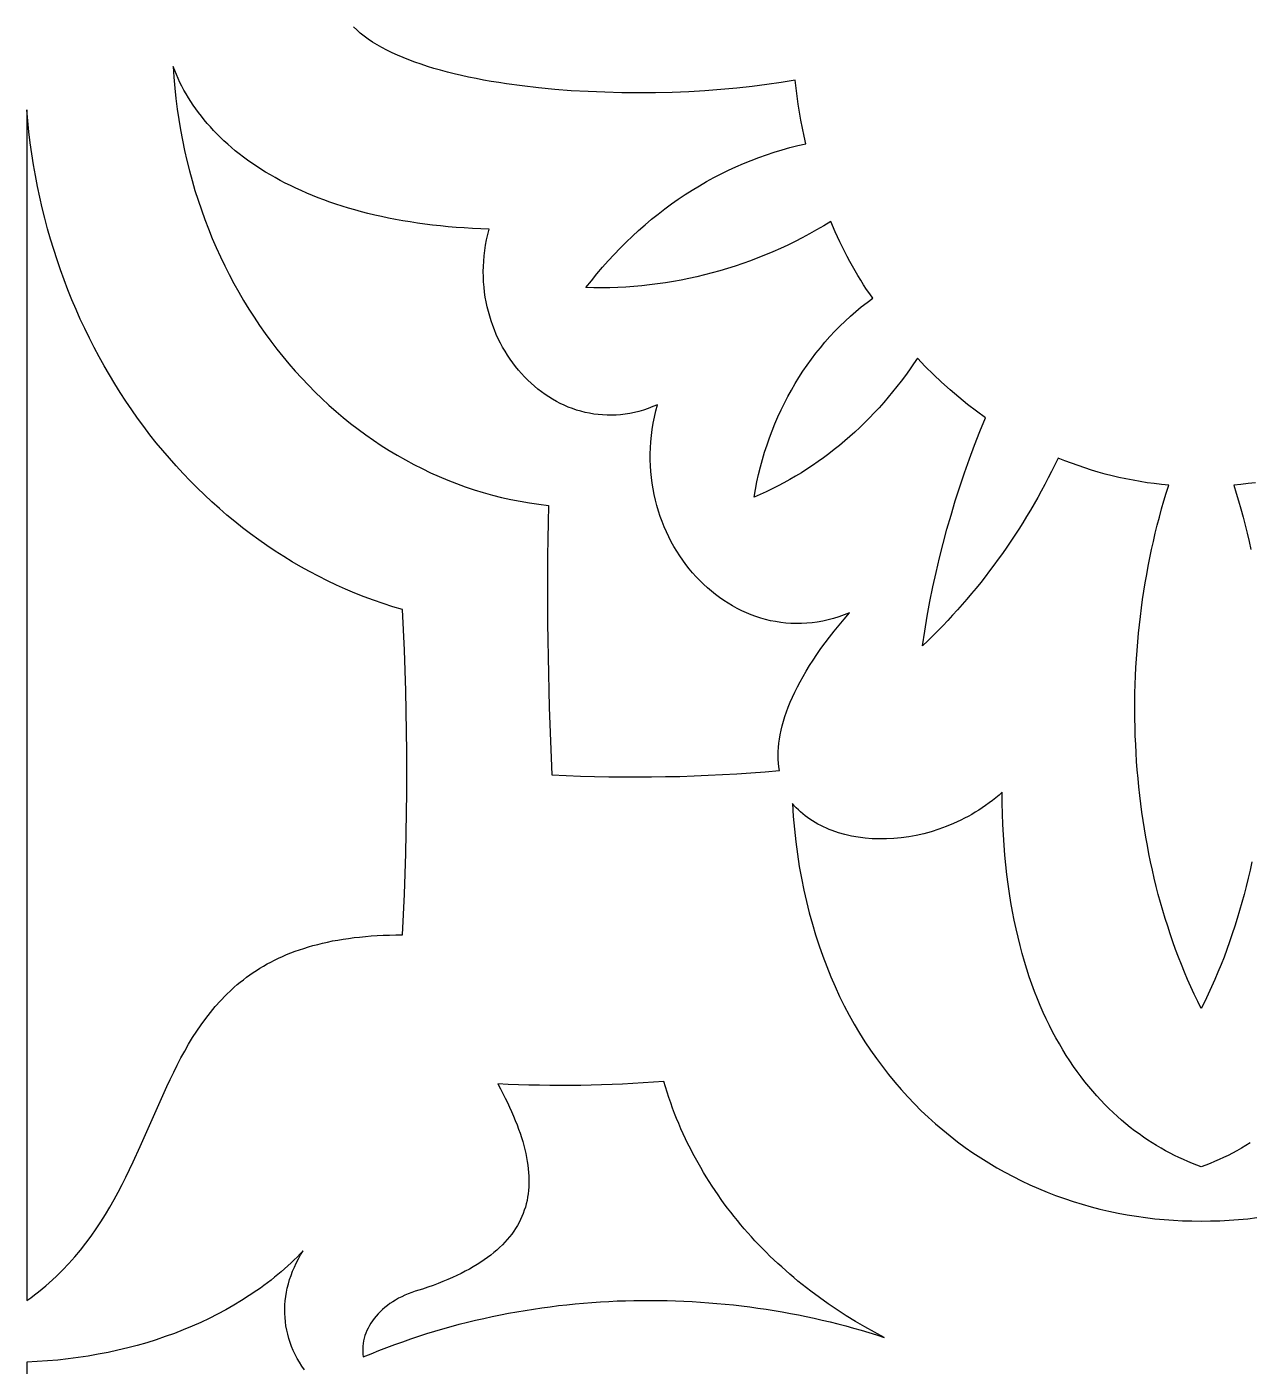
# Model space of a CAD drawing. Extents: x -4950 to -2150, y -1354 to 1346.
# Drawn here: x -2648.6 to -2492.9, y -174.9 to -4.4 of the extents above; entities that cross this region are included whole.
import ezdxf

# ---------------------------------------------------------------- set-up
doc = ezdxf.new("R2010")
doc.units = 0
doc.layers.add('LAYER_1', color=18, linetype='CONTINUOUS')

msp = doc.modelspace()

# ---------------------------------------------------------------- linework, layer by layer
at = {"layer": 'LAYER_1'}
for points in [[(-2492.69, -110.72), (-2492.91, -111.76), (-2493.15, -112.8), (-2493.41, -113.83), (-2493.67, -114.86), (-2493.95, -115.88), (-2494.24, -116.89), (-2494.54, -117.9), (-2494.85, -118.9), (-2495.18, -119.89), (-2495.52, -120.88), (-2495.87, -121.86), (-2496.23, -122.83), (-2496.61, -123.79), (-2497, -124.75), (-2497.4, -125.69), (-2497.81, -126.63), (-2498.24, -127.56), (-2498.68, -128.48), (-2499.13, -129.39), (-2499.58, -128.48), (-2500.02, -127.56), (-2500.44, -126.63), (-2500.86, -125.69), (-2501.26, -124.75), (-2501.65, -123.79), (-2502.02, -122.83), (-2502.39, -121.86), (-2502.74, -120.88), (-2503.08, -119.89), (-2503.4, -118.9), (-2503.72, -117.9), (-2504.02, -116.89), (-2504.31, -115.88), (-2504.59, -114.86), (-2504.85, -113.83), (-2505.1, -112.8), (-2505.34, -111.76), (-2505.57, -110.72), (-2505.79, -109.68), (-2505.99, -108.63), (-2506.18, -107.57), (-2506.36, -106.51), (-2506.52, -105.45), (-2506.68, -104.38), (-2506.82, -103.31), (-2506.95, -102.24), (-2507.07, -101.16), (-2507.17, -100.08), (-2507.27, -99), (-2507.35, -97.92), (-2507.42, -96.83), (-2507.47, -95.75), (-2507.52, -94.66), (-2507.55, -93.57), (-2507.57, -92.48), (-2507.58, -91.39), (-2507.57, -90.31), (-2507.56, -89.22), (-2507.53, -88.13), (-2507.49, -87.04), (-2507.44, -85.95), (-2507.37, -84.86), (-2507.3, -83.78), (-2507.21, -82.69), (-2507.11, -81.61), (-2507, -80.53), (-2506.87, -79.45), (-2506.74, -78.38), (-2506.59, -77.31), (-2506.43, -76.24), (-2506.26, -75.17), (-2506.07, -74.11), (-2505.88, -73.05), (-2505.67, -72), (-2505.45, -70.95), (-2505.22, -69.9), (-2504.98, -68.86), (-2504.72, -67.83), (-2504.46, -66.8), (-2504.18, -65.78), (-2503.89, -64.76), (-2503.58, -63.75), (-2503.27, -62.74), (-2504.19, -62.66), (-2505.1, -62.55), (-2506.01, -62.43), (-2506.92, -62.29), (-2507.81, -62.13), (-2508.71, -61.96), (-2509.6, -61.77), (-2510.48, -61.56), (-2511.36, -61.33), (-2512.23, -61.09), (-2513.1, -60.83), (-2513.96, -60.55), (-2514.81, -60.26), (-2515.66, -59.95), (-2516.5, -59.63), (-2517.33, -59.29), (-2517.75, -60.14), (-2518.17, -60.99), (-2518.6, -61.83), (-2519.04, -62.67), (-2519.49, -63.5), (-2519.94, -64.32), (-2520.41, -65.14), (-2520.88, -65.95), (-2521.36, -66.75), (-2521.85, -67.55), (-2522.35, -68.34), (-2522.86, -69.12), (-2523.37, -69.89), (-2523.89, -70.66), (-2524.42, -71.43), (-2524.96, -72.18), (-2525.51, -72.93), (-2526.06, -73.67), (-2526.63, -74.4), (-2527.19, -75.12), (-2527.77, -75.84), (-2528.36, -76.55), (-2528.95, -77.25), (-2529.55, -77.95), (-2530.16, -78.63), (-2530.77, -79.31), (-2531.39, -79.98), (-2532.02, -80.64), (-2532.66, -81.29), (-2533.3, -81.94), (-2533.95, -82.57), (-2534.61, -83.2), (-2534.32, -81.32), (-2534.01, -79.44), (-2533.66, -77.57), (-2533.29, -75.71), (-2532.88, -73.86), (-2532.45, -72.02), (-2531.99, -70.19), (-2531.5, -68.36), (-2530.98, -66.55), (-2530.44, -64.75), (-2529.86, -62.95), (-2529.26, -61.17), (-2528.63, -59.41), (-2527.97, -57.65), (-2527.29, -55.91), (-2526.58, -54.18), (-2527.74, -53.34), (-2528.88, -52.47), (-2530, -51.56), (-2531.1, -50.62), (-2532.17, -49.65), (-2533.22, -48.65), (-2534.25, -47.62), (-2535.25, -46.56), (-2535.75, -47.31), (-2536.26, -48.05), (-2536.78, -48.77), (-2537.32, -49.49), (-2537.86, -50.19), (-2538.41, -50.88), (-2538.98, -51.56), (-2539.55, -52.23), (-2540.14, -52.89), (-2540.74, -53.53), (-2541.34, -54.16), (-2541.96, -54.78), (-2542.58, -55.39), (-2543.21, -55.98), (-2543.86, -56.56), (-2544.51, -57.12), (-2545.17, -57.68), (-2545.84, -58.22), (-2546.52, -58.74), (-2547.21, -59.26), (-2547.9, -59.75), (-2548.6, -60.24), (-2549.32, -60.71), (-2550.03, -61.17), (-2550.76, -61.61), (-2551.5, -62.03), (-2552.24, -62.45), (-2552.99, -62.84), (-2553.74, -63.23), (-2554.5, -63.59), (-2555.27, -63.95), (-2556.05, -64.28), (-2555.88, -63.31), (-2555.68, -62.34), (-2555.47, -61.38), (-2555.24, -60.42), (-2554.98, -59.48), (-2554.7, -58.55), (-2554.4, -57.62), (-2554.08, -56.71), (-2553.75, -55.81), (-2553.39, -54.92), (-2553.01, -54.04), (-2552.61, -53.17), (-2552.19, -52.31), (-2551.76, -51.47), (-2551.3, -50.64), (-2550.83, -49.82), (-2550.34, -49.02), (-2549.83, -48.23), (-2549.3, -47.46), (-2548.75, -46.7), (-2548.19, -45.96), (-2547.61, -45.24), (-2547.02, -44.53), (-2546.4, -43.83), (-2545.78, -43.16), (-2545.13, -42.5), (-2544.47, -41.86), (-2543.79, -41.24), (-2543.1, -40.64), (-2542.4, -40.05), (-2541.67, -39.49), (-2540.94, -38.95), (-2541.33, -38.38), (-2541.72, -37.82), (-2542.1, -37.24), (-2542.47, -36.66), (-2542.83, -36.07), (-2543.19, -35.47), (-2543.53, -34.87), (-2543.87, -34.26), (-2544.19, -33.64), (-2544.51, -33.02), (-2545.13, -31.76), (-2545.72, -30.48), (-2546.27, -29.18), (-2547.17, -29.73), (-2548.08, -30.25), (-2548.99, -30.76), (-2549.91, -31.25), (-2550.83, -31.72), (-2551.77, -32.17), (-2552.7, -32.61), (-2553.65, -33.03), (-2554.59, -33.43), (-2555.55, -33.81), (-2556.51, -34.17), (-2557.47, -34.52), (-2558.44, -34.85), (-2559.41, -35.16), (-2560.39, -35.45), (-2561.37, -35.73), (-2562.35, -35.98), (-2563.34, -36.22), (-2564.33, -36.44), (-2565.33, -36.64), (-2566.32, -36.82), (-2567.33, -36.99), (-2568.33, -37.13), (-2569.34, -37.26), (-2570.34, -37.37), (-2571.35, -37.46), (-2572.37, -37.53), (-2573.38, -37.58), (-2574.4, -37.61), (-2575.41, -37.62), (-2576.43, -37.62), (-2577.45, -37.59), (-2576.76, -36.71), (-2576.06, -35.84), (-2575.34, -35), (-2574.61, -34.17), (-2573.86, -33.36), (-2573.1, -32.56), (-2572.33, -31.79), (-2571.54, -31.04), (-2570.74, -30.31), (-2569.93, -29.59), (-2569.11, -28.9), (-2568.27, -28.23), (-2567.42, -27.57), (-2566.56, -26.94), (-2565.69, -26.33), (-2564.81, -25.74), (-2563.92, -25.17), (-2563.01, -24.62), (-2562.1, -24.1), (-2561.18, -23.59), (-2560.25, -23.11), (-2559.3, -22.64), (-2558.36, -22.21), (-2557.4, -21.79), (-2556.43, -21.39), (-2555.46, -21.02), (-2554.47, -20.67), (-2553.48, -20.35), (-2552.49, -20.05), (-2551.49, -19.77), (-2550.48, -19.51), (-2549.46, -19.28), (-2549.69, -18.29), (-2549.89, -17.29), (-2550.09, -16.28), (-2550.27, -15.27), (-2550.43, -14.25), (-2550.58, -13.23), (-2550.71, -12.2), (-2550.82, -11.16), (-2552.59, -11.47), (-2554.42, -11.74), (-2556.31, -11.99), (-2558.26, -12.2), (-2560.26, -12.38), (-2562.3, -12.53), (-2564.37, -12.65), (-2566.48, -12.74), (-2568.6, -12.79), (-2570.74, -12.8), (-2572.89, -12.78), (-2575.03, -12.73), (-2577.18, -12.64), (-2579.31, -12.52), (-2581.42, -12.35), (-2583.5, -12.16), (-2585.55, -11.92), (-2587.56, -11.64), (-2588.55, -11.49), (-2589.53, -11.33), (-2590.49, -11.16), (-2591.44, -10.98), (-2592.38, -10.79), (-2593.3, -10.59), (-2594.2, -10.37), (-2595.08, -10.15), (-2595.95, -9.92), (-2596.8, -9.68), (-2597.63, -9.43), (-2598.43, -9.16), (-2599.22, -8.89), (-2599.98, -8.61), (-2600.72, -8.31), (-2601.43, -8.01), (-2602.12, -7.69), (-2602.78, -7.37), (-2603.42, -7.03), (-2604.03, -6.68), (-2604.61, -6.33), (-2605.16, -5.96), (-2605.68, -5.58), (-2606.17, -5.18), (-2606.63, -4.78), (-2607.04, -4.38)], [(-2492.24, -62.43), (-2493.15, -62.55), (-2494.07, -62.66), (-2494.98, -62.74), (-2494.67, -63.75), (-2494.37, -64.76), (-2494.08, -65.78), (-2493.8, -66.8), (-2493.53, -67.83), (-2493.28, -68.86), (-2493.03, -69.9), (-2492.8, -70.95)], [(-2492.88, -146.49), (-2493.45, -146.84), (-2494.02, -147.17), (-2494.58, -147.49), (-2495.15, -147.8), (-2495.72, -148.09), (-2496.29, -148.36), (-2496.86, -148.62), (-2497.43, -148.87), (-2498, -149.1), (-2498.56, -149.32), (-2499.13, -149.52), (-2499.69, -149.32), (-2500.26, -149.1), (-2500.83, -148.87), (-2501.4, -148.62), (-2501.96, -148.36), (-2502.53, -148.09), (-2503.1, -147.8), (-2503.67, -147.49), (-2504.24, -147.17), (-2504.81, -146.84), (-2505.37, -146.49), (-2505.93, -146.13), (-2506.49, -145.75), (-2507.05, -145.35), (-2507.61, -144.94), (-2508.16, -144.51), (-2508.71, -144.07), (-2509.26, -143.61), (-2509.8, -143.13), (-2510.33, -142.64), (-2510.87, -142.13), (-2511.39, -141.6), (-2511.91, -141.06), (-2512.43, -140.5), (-2512.94, -139.92), (-2513.44, -139.32), (-2513.94, -138.71), (-2514.43, -138.07), (-2514.91, -137.42), (-2515.38, -136.75), (-2515.85, -136.06), (-2516.31, -135.36), (-2516.75, -134.63), (-2517.19, -133.89), (-2517.62, -133.12), (-2518.04, -132.34), (-2518.45, -131.54), (-2518.85, -130.71), (-2519.24, -129.87), (-2519.62, -129.01), (-2519.98, -128.13), (-2520.34, -127.22), (-2520.68, -126.3), (-2521.01, -125.35), (-2521.32, -124.39), (-2521.63, -123.4), (-2521.92, -122.39), (-2522.19, -121.36), (-2522.45, -120.31), (-2522.7, -119.24), (-2522.93, -118.14), (-2523.15, -117.03), (-2523.35, -115.89), (-2523.54, -114.73), (-2523.71, -113.54), (-2523.86, -112.33), (-2524, -111.1), (-2524.12, -109.85), (-2524.22, -108.57), (-2524.31, -107.27), (-2524.37, -105.95), (-2524.42, -104.6), (-2524.45, -103.23), (-2524.46, -101.83), (-2524.87, -102.2), (-2525.29, -102.54), (-2525.71, -102.88), (-2526.14, -103.21), (-2526.57, -103.52), (-2527.01, -103.82), (-2527.45, -104.11), (-2527.9, -104.39), (-2528.35, -104.66), (-2528.81, -104.92), (-2529.27, -105.16), (-2529.73, -105.39), (-2530.19, -105.62), (-2530.66, -105.83), (-2531.6, -106.22), (-2532.55, -106.56), (-2533.5, -106.87), (-2534.45, -107.12), (-2535.41, -107.34), (-2536.36, -107.51), (-2537.31, -107.64), (-2538.25, -107.73), (-2539.18, -107.78), (-2540.11, -107.79), (-2541.02, -107.76), (-2541.91, -107.68), (-2542.79, -107.57), (-2543.65, -107.42), (-2544.49, -107.23), (-2545.3, -107), (-2546.09, -106.73), (-2546.47, -106.58), (-2546.84, -106.43), (-2547.21, -106.26), (-2547.57, -106.09), (-2547.92, -105.9), (-2548.27, -105.71), (-2548.6, -105.5), (-2548.93, -105.29), (-2549.24, -105.07), (-2549.55, -104.84), (-2549.85, -104.6), (-2550.13, -104.36), (-2550.41, -104.1), (-2550.67, -103.83), (-2550.93, -103.56), (-2551.17, -103.28), (-2551.06, -104.93), (-2550.91, -106.56), (-2550.74, -108.16), (-2550.53, -109.73), (-2550.29, -111.28), (-2550.01, -112.8), (-2549.71, -114.3), (-2549.38, -115.77), (-2549.02, -117.21), (-2548.63, -118.63), (-2548.22, -120.02), (-2547.77, -121.39), (-2547.3, -122.73), (-2546.8, -124.04), (-2546.28, -125.33), (-2545.73, -126.59), (-2545.16, -127.83), (-2544.56, -129.04), (-2543.93, -130.22), (-2543.29, -131.38), (-2542.62, -132.51), (-2541.93, -133.61), (-2541.21, -134.69), (-2540.48, -135.75), (-2539.72, -136.77), (-2538.94, -137.77), (-2538.14, -138.75), (-2537.33, -139.7), (-2536.49, -140.62), (-2535.64, -141.52), (-2534.76, -142.39), (-2533.87, -143.23), (-2532.97, -144.05), (-2532.04, -144.84), (-2531.1, -145.61), (-2530.15, -146.35), (-2529.18, -147.06), (-2528.19, -147.75), (-2527.19, -148.41), (-2526.18, -149.04), (-2525.16, -149.65), (-2524.12, -150.23), (-2523.07, -150.79), (-2522.01, -151.32), (-2520.93, -151.83), (-2519.85, -152.3), (-2518.76, -152.76), (-2517.66, -153.18), (-2516.54, -153.58), (-2515.42, -153.96), (-2514.3, -154.3), (-2513.16, -154.62), (-2512.02, -154.92), (-2510.87, -155.19), (-2509.71, -155.43), (-2508.55, -155.65), (-2507.39, -155.84), (-2506.22, -156), (-2505.04, -156.14), (-2503.86, -156.25), (-2502.68, -156.34), (-2501.5, -156.4), (-2500.31, -156.43), (-2499.13, -156.44), (-2497.94, -156.43), (-2496.76, -156.4), (-2495.57, -156.34), (-2494.39, -156.25), (-2493.21, -156.14), (-2492.04, -156)], [(-2613.28, -175.4), (-2613.61, -174.92), (-2613.92, -174.43), (-2614.2, -173.93), (-2614.46, -173.43), (-2614.7, -172.92), (-2614.91, -172.41), (-2615.1, -171.9), (-2615.27, -171.38), (-2615.41, -170.85), (-2615.53, -170.33), (-2615.63, -169.8), (-2615.7, -169.27), (-2615.75, -168.73), (-2615.78, -168.2), (-2615.78, -167.66), (-2615.76, -167.12), (-2615.72, -166.59), (-2615.66, -166.05), (-2615.57, -165.51), (-2615.46, -164.97), (-2615.32, -164.44), (-2615.17, -163.9), (-2614.99, -163.37), (-2614.79, -162.84), (-2614.56, -162.31), (-2614.32, -161.79), (-2614.05, -161.26), (-2613.76, -160.75), (-2613.44, -160.23), (-2613.82, -160.63), (-2614.2, -161.02), (-2614.59, -161.4), (-2614.99, -161.78), (-2615.4, -162.15), (-2615.81, -162.52), (-2616.23, -162.89), (-2616.66, -163.25), (-2617.09, -163.6), (-2617.53, -163.95), (-2617.98, -164.29), (-2618.43, -164.63), (-2618.89, -164.97), (-2619.35, -165.3), (-2620.3, -165.94), (-2621.27, -166.56), (-2622.27, -167.16), (-2623.29, -167.74), (-2624.33, -168.3), (-2625.39, -168.83), (-2626.48, -169.34), (-2627.58, -169.83), (-2628.7, -170.3), (-2629.84, -170.74), (-2631, -171.16), (-2632.17, -171.56), (-2633.36, -171.93), (-2634.56, -172.27), (-2635.78, -172.6), (-2637.02, -172.89), (-2638.26, -173.16), (-2639.52, -173.41), (-2640.79, -173.63), (-2642.07, -173.83), (-2643.36, -173.99), (-2644.66, -174.14), (-2645.97, -174.25), (-2647.29, -174.34), (-2648.61, -174.4), (-2648.62, -220.96)]]:
    msp.add_lwpolyline(points, dxfattribs=at)
for points in [[(-2581.78, -99.62), (-2579.97, -99.71), (-2578.16, -99.78), (-2576.35, -99.83), (-2574.54, -99.87), (-2572.73, -99.89), (-2570.92, -99.9), (-2569.11, -99.89), (-2567.3, -99.86), (-2565.49, -99.82), (-2563.68, -99.76), (-2561.87, -99.69), (-2560.06, -99.6), (-2558.25, -99.5), (-2556.45, -99.38), (-2554.64, -99.24), (-2552.83, -99.09), (-2552.9, -98.62), (-2552.94, -98.15), (-2552.97, -97.66), (-2552.98, -97.17), (-2552.97, -96.66), (-2552.94, -96.14), (-2552.89, -95.61), (-2552.81, -95.07), (-2552.72, -94.52), (-2552.61, -93.96), (-2552.47, -93.39), (-2552.31, -92.81), (-2552.13, -92.21), (-2551.92, -91.61), (-2551.69, -91), (-2551.44, -90.37), (-2551.17, -89.74), (-2550.87, -89.09), (-2550.54, -88.44), (-2550.19, -87.77), (-2549.81, -87.1), (-2549.41, -86.41), (-2548.98, -85.71), (-2548.53, -85.01), (-2548.04, -84.29), (-2547.53, -83.56), (-2547, -82.83), (-2546.43, -82.08), (-2545.84, -81.33), (-2545.21, -80.56), (-2544.56, -79.79), (-2543.88, -79), (-2544.57, -79.27), (-2545.26, -79.52), (-2545.95, -79.73), (-2546.63, -79.91), (-2547.31, -80.06), (-2548, -80.18), (-2548.67, -80.27), (-2549.35, -80.33), (-2550.02, -80.36), (-2550.69, -80.37), (-2551.35, -80.35), (-2552.01, -80.3), (-2552.66, -80.22), (-2553.31, -80.12), (-2553.95, -80), (-2554.58, -79.85), (-2555.2, -79.67), (-2555.82, -79.47), (-2556.43, -79.25), (-2557.03, -79), (-2557.62, -78.73), (-2558.21, -78.44), (-2558.78, -78.13), (-2559.34, -77.79), (-2559.89, -77.44), (-2560.43, -77.06), (-2560.96, -76.67), (-2561.48, -76.26), (-2561.98, -75.82), (-2562.47, -75.37), (-2562.95, -74.9), (-2563.42, -74.42), (-2563.87, -73.91), (-2564.3, -73.39), (-2564.72, -72.86), (-2565.12, -72.31), (-2565.51, -71.74), (-2565.88, -71.16), (-2566.24, -70.56), (-2566.58, -69.95), (-2566.9, -69.33), (-2567.2, -68.7), (-2567.48, -68.05), (-2567.74, -67.39), (-2567.99, -66.72), (-2568.21, -66.04), (-2568.42, -65.35), (-2568.6, -64.65), (-2568.76, -63.94), (-2568.9, -63.22), (-2569.02, -62.5), (-2569.11, -61.76), (-2569.19, -61.02), (-2569.24, -60.27), (-2569.26, -59.51), (-2569.26, -58.75), (-2569.24, -57.98), (-2569.19, -57.21), (-2569.11, -56.44), (-2569.01, -55.65), (-2568.88, -54.87), (-2568.73, -54.08), (-2568.55, -53.29), (-2568.34, -52.5), (-2568.93, -52.75), (-2569.52, -52.98), (-2570.11, -53.18), (-2570.7, -53.35), (-2571.28, -53.49), (-2571.87, -53.61), (-2572.45, -53.71), (-2573.03, -53.78), (-2573.61, -53.82), (-2574.19, -53.84), (-2574.76, -53.84), (-2575.33, -53.81), (-2575.89, -53.76), (-2576.45, -53.69), (-2577.01, -53.6), (-2577.55, -53.48), (-2578.1, -53.34), (-2578.63, -53.18), (-2579.16, -53), (-2579.69, -52.8), (-2580.2, -52.58), (-2580.71, -52.34), (-2581.21, -52.09), (-2581.7, -51.81), (-2582.18, -51.51), (-2582.65, -51.2), (-2583.11, -50.87), (-2583.56, -50.52), (-2584.01, -50.16), (-2584.44, -49.78), (-2584.85, -49.38), (-2585.26, -48.97), (-2585.66, -48.55), (-2586.04, -48.11), (-2586.41, -47.65), (-2586.77, -47.18), (-2587.11, -46.7), (-2587.44, -46.21), (-2587.75, -45.7), (-2588.05, -45.18), (-2588.34, -44.65), (-2588.6, -44.11), (-2588.86, -43.56), (-2589.09, -42.99), (-2589.31, -42.42), (-2589.52, -41.84), (-2589.7, -41.24), (-2589.87, -40.64), (-2590.02, -40.03), (-2590.14, -39.42), (-2590.26, -38.79), (-2590.35, -38.16), (-2590.42, -37.52), (-2590.47, -36.87), (-2590.5, -36.22), (-2590.51, -35.56), (-2590.49, -34.9), (-2590.46, -34.23), (-2590.4, -33.56), (-2590.32, -32.88), (-2590.22, -32.2), (-2590.1, -31.52), (-2589.95, -30.84), (-2589.77, -30.15), (-2590.84, -30.11), (-2591.9, -30.06), (-2592.94, -30), (-2593.97, -29.92), (-2594.98, -29.84), (-2595.98, -29.74), (-2596.97, -29.63), (-2597.94, -29.51), (-2598.89, -29.37), (-2599.83, -29.23), (-2600.76, -29.08), (-2601.68, -28.91), (-2602.58, -28.74), (-2603.46, -28.55), (-2604.33, -28.35), (-2605.19, -28.15), (-2606.03, -27.93), (-2606.86, -27.7), (-2607.68, -27.47), (-2608.48, -27.22), (-2609.27, -26.97), (-2610.04, -26.7), (-2610.8, -26.43), (-2611.54, -26.15), (-2612.27, -25.86), (-2612.99, -25.56), (-2613.69, -25.25), (-2614.38, -24.93), (-2615.06, -24.61), (-2615.72, -24.28), (-2616.37, -23.94), (-2617, -23.59), (-2617.62, -23.24), (-2618.22, -22.88), (-2618.82, -22.51), (-2619.39, -22.13), (-2619.96, -21.75), (-2620.51, -21.36), (-2621.04, -20.97), (-2621.57, -20.56), (-2622.08, -20.16), (-2622.57, -19.74), (-2623.05, -19.32), (-2623.52, -18.9), (-2623.97, -18.47), (-2624.41, -18.03), (-2624.84, -17.59), (-2625.25, -17.14), (-2625.65, -16.69), (-2626.03, -16.24), (-2626.4, -15.78), (-2626.76, -15.31), (-2627.1, -14.84), (-2627.43, -14.37), (-2627.75, -13.89), (-2628.05, -13.41), (-2628.34, -12.93), (-2628.62, -12.44), (-2628.88, -11.95), (-2629.13, -11.46), (-2629.36, -10.96), (-2629.58, -10.46), (-2629.79, -9.96), (-2629.99, -9.45), (-2629.9, -10.82), (-2629.78, -12.18), (-2629.64, -13.53), (-2629.47, -14.87), (-2629.27, -16.2), (-2629.05, -17.52), (-2628.81, -18.83), (-2628.54, -20.14), (-2628.24, -21.43), (-2627.92, -22.71), (-2627.58, -23.97), (-2627.21, -25.23), (-2626.82, -26.47), (-2626.4, -27.7), (-2625.96, -28.92), (-2625.5, -30.13), (-2625.02, -31.32), (-2624.51, -32.5), (-2623.98, -33.66), (-2623.43, -34.81), (-2622.86, -35.94), (-2622.27, -37.06), (-2621.65, -38.16), (-2621.02, -39.25), (-2620.37, -40.32), (-2619.69, -41.37), (-2619, -42.41), (-2618.29, -43.42), (-2617.55, -44.42), (-2616.8, -45.41), (-2616.04, -46.37), (-2615.25, -47.31), (-2614.44, -48.24), (-2613.62, -49.14), (-2612.78, -50.03), (-2611.92, -50.89), (-2611.05, -51.73), (-2610.16, -52.56), (-2609.25, -53.36), (-2608.33, -54.14), (-2607.4, -54.89), (-2606.44, -55.63), (-2605.48, -56.34), (-2604.49, -57.02), (-2603.5, -57.69), (-2602.49, -58.33), (-2601.46, -58.94), (-2600.42, -59.54), (-2599.37, -60.1), (-2598.31, -60.64), (-2597.23, -61.16), (-2596.14, -61.64), (-2595.04, -62.1), (-2593.93, -62.54), (-2592.8, -62.95), (-2591.67, -63.33), (-2590.52, -63.68), (-2589.36, -64), (-2588.2, -64.3), (-2587.02, -64.56), (-2585.83, -64.8), (-2584.63, -65), (-2583.43, -65.18), (-2582.21, -65.33), (-2582.26, -67.47), (-2582.29, -69.61), (-2582.32, -71.76), (-2582.33, -73.9), (-2582.34, -76.05), (-2582.33, -78.19), (-2582.32, -80.33), (-2582.3, -82.48), (-2582.27, -84.62), (-2582.23, -86.77), (-2582.18, -88.91), (-2582.11, -91.05), (-2582.05, -93.19), (-2581.97, -95.34), (-2581.88, -97.48)], [(-2648.61, -166.57), (-2648.11, -166.21), (-2647.62, -165.84), (-2647.14, -165.46), (-2646.67, -165.08), (-2646.21, -164.69), (-2645.76, -164.3), (-2644.89, -163.5), (-2644.06, -162.68), (-2643.27, -161.84), (-2642.51, -160.99), (-2641.79, -160.13), (-2641.1, -159.24), (-2640.44, -158.35), (-2639.8, -157.44), (-2639.19, -156.52), (-2638.61, -155.6), (-2638.05, -154.66), (-2637.51, -153.71), (-2636.99, -152.76), (-2636.49, -151.8), (-2636.01, -150.84), (-2635.54, -149.88), (-2635.08, -148.91), (-2634.19, -146.97), (-2633.34, -145.03), (-2632.49, -143.11), (-2631.65, -141.2), (-2630.8, -139.32), (-2630.36, -138.4), (-2629.92, -137.48), (-2629.46, -136.58), (-2629, -135.68), (-2628.52, -134.81), (-2628.02, -133.94), (-2627.51, -133.09), (-2626.98, -132.26), (-2626.42, -131.45), (-2625.85, -130.65), (-2625.25, -129.88), (-2624.63, -129.13), (-2623.97, -128.39), (-2623.29, -127.68), (-2622.58, -127), (-2622.21, -126.67), (-2621.83, -126.34), (-2621.45, -126.02), (-2621.05, -125.71), (-2620.65, -125.4), (-2620.24, -125.1), (-2619.81, -124.81), (-2619.38, -124.52), (-2618.94, -124.25), (-2618.49, -123.98), (-2618.02, -123.71), (-2617.55, -123.46), (-2617.07, -123.21), (-2616.57, -122.97), (-2616.07, -122.74), (-2615.55, -122.52), (-2615.02, -122.31), (-2614.48, -122.1), (-2613.92, -121.91), (-2613.36, -121.72), (-2612.78, -121.54), (-2612.19, -121.37), (-2611.58, -121.21), (-2610.97, -121.06), (-2610.33, -120.92), (-2609.69, -120.78), (-2609.03, -120.66), (-2608.36, -120.55), (-2607.67, -120.45), (-2606.97, -120.36), (-2606.25, -120.28), (-2605.52, -120.2), (-2604.78, -120.14), (-2604.02, -120.09), (-2603.24, -120.05), (-2602.44, -120.03), (-2601.64, -120.01), (-2600.81, -120), (-2600.68, -117.42), (-2600.56, -114.83), (-2600.47, -112.24), (-2600.39, -109.65), (-2600.33, -107.07), (-2600.28, -104.48), (-2600.26, -101.89), (-2600.25, -99.3), (-2600.26, -96.71), (-2600.28, -94.12), (-2600.33, -91.53), (-2600.39, -88.94), (-2600.47, -86.35), (-2600.56, -83.77), (-2600.68, -81.18), (-2600.81, -78.59), (-2602.04, -78.22), (-2603.27, -77.83), (-2604.48, -77.4), (-2605.68, -76.95), (-2606.87, -76.48), (-2608.04, -75.98), (-2609.21, -75.46), (-2610.36, -74.91), (-2611.5, -74.34), (-2612.62, -73.75), (-2613.74, -73.13), (-2614.84, -72.49), (-2615.92, -71.82), (-2617, -71.14), (-2618.05, -70.43), (-2619.1, -69.7), (-2620.13, -68.94), (-2621.15, -68.17), (-2622.15, -67.37), (-2623.14, -66.56), (-2624.11, -65.72), (-2625.06, -64.87), (-2626.01, -63.99), (-2626.93, -63.1), (-2627.84, -62.18), (-2628.73, -61.25), (-2629.61, -60.3), (-2630.47, -59.33), (-2631.31, -58.34), (-2632.14, -57.34), (-2632.95, -56.32), (-2633.74, -55.28), (-2634.51, -54.22), (-2635.27, -53.15), (-2636.01, -52.06), (-2636.73, -50.96), (-2637.43, -49.84), (-2638.11, -48.71), (-2638.78, -47.56), (-2639.42, -46.4), (-2640.05, -45.22), (-2640.65, -44.03), (-2641.24, -42.82), (-2641.81, -41.61), (-2642.35, -40.38), (-2642.88, -39.13), (-2643.38, -37.88), (-2643.87, -36.61), (-2644.33, -35.33), (-2644.77, -34.04), (-2645.19, -32.74), (-2645.59, -31.43), (-2645.97, -30.1), (-2646.33, -28.77), (-2646.66, -27.43), (-2646.97, -26.07), (-2647.26, -24.71), (-2647.52, -23.34), (-2647.76, -21.96), (-2647.98, -20.58), (-2648.18, -19.18), (-2648.35, -17.78), (-2648.5, -16.37), (-2648.62, -14.95)], [(-2605.79, -173.75), (-2604.8, -173.33), (-2603.8, -172.93), (-2602.79, -172.54), (-2601.78, -172.16), (-2600.77, -171.8), (-2599.75, -171.44), (-2598.73, -171.1), (-2597.71, -170.78), (-2596.68, -170.46), (-2595.65, -170.16), (-2594.61, -169.87), (-2593.57, -169.59), (-2592.53, -169.33), (-2591.49, -169.07), (-2590.44, -168.83), (-2589.39, -168.6), (-2588.34, -168.39), (-2587.29, -168.18), (-2586.23, -167.99), (-2585.18, -167.81), (-2584.12, -167.64), (-2583.06, -167.49), (-2582, -167.35), (-2580.93, -167.21), (-2579.87, -167.09), (-2578.81, -166.99), (-2577.74, -166.89), (-2576.68, -166.81), (-2575.61, -166.73), (-2574.55, -166.67), (-2573.48, -166.62), (-2572.42, -166.59), (-2571.35, -166.56), (-2570.29, -166.54), (-2569.22, -166.54), (-2568.16, -166.55), (-2567.1, -166.57), (-2566.04, -166.6), (-2564.98, -166.64), (-2563.93, -166.7), (-2562.87, -166.76), (-2561.82, -166.84), (-2560.77, -166.92), (-2559.72, -167.02), (-2558.67, -167.13), (-2557.63, -167.25), (-2556.59, -167.38), (-2555.55, -167.53), (-2554.52, -167.68), (-2553.49, -167.84), (-2552.46, -168.02), (-2551.43, -168.2), (-2550.41, -168.4), (-2549.4, -168.61), (-2548.38, -168.82), (-2547.38, -169.05), (-2546.37, -169.29), (-2545.37, -169.54), (-2544.38, -169.8), (-2543.39, -170.07), (-2542.41, -170.35), (-2541.43, -170.64), (-2540.45, -170.94), (-2539.49, -171.26), (-2540.72, -170.6), (-2541.94, -169.92), (-2543.13, -169.22), (-2544.32, -168.49), (-2545.48, -167.74), (-2546.62, -166.97), (-2547.74, -166.17), (-2548.84, -165.35), (-2549.39, -164.93), (-2549.92, -164.51), (-2550.46, -164.08), (-2550.98, -163.64), (-2551.5, -163.2), (-2552.02, -162.75), (-2552.53, -162.29), (-2553.03, -161.83), (-2553.53, -161.37), (-2554.02, -160.9), (-2554.51, -160.42), (-2554.99, -159.94), (-2555.46, -159.45), (-2555.93, -158.95), (-2556.39, -158.45), (-2556.85, -157.94), (-2557.29, -157.43), (-2557.73, -156.91), (-2558.17, -156.39), (-2558.6, -155.86), (-2559.02, -155.32), (-2559.43, -154.78), (-2559.84, -154.23), (-2560.24, -153.68), (-2560.63, -153.12), (-2561.02, -152.56), (-2561.4, -151.99), (-2561.77, -151.41), (-2562.13, -150.83), (-2562.49, -150.24), (-2562.84, -149.64), (-2563.18, -149.04), (-2563.51, -148.44), (-2563.84, -147.83), (-2564.16, -147.21), (-2564.47, -146.59), (-2564.77, -145.96), (-2565.06, -145.32), (-2565.35, -144.68), (-2565.63, -144.04), (-2565.9, -143.39), (-2566.16, -142.73), (-2566.41, -142.07), (-2566.65, -141.4), (-2566.89, -140.72), (-2567.11, -140.04), (-2567.33, -139.36), (-2567.54, -138.66), (-2568.86, -138.76), (-2570.17, -138.85), (-2571.49, -138.93), (-2572.81, -139), (-2574.13, -139.06), (-2575.45, -139.1), (-2576.77, -139.14), (-2578.1, -139.17), (-2579.42, -139.18), (-2580.74, -139.18), (-2582.06, -139.18), (-2583.38, -139.16), (-2584.71, -139.13), (-2586.03, -139.09), (-2587.35, -139.04), (-2588.67, -138.98), (-2588.34, -139.59), (-2588.03, -140.19), (-2587.73, -140.78), (-2587.45, -141.36), (-2587.17, -141.94), (-2586.91, -142.51), (-2586.67, -143.08), (-2586.44, -143.63), (-2586.22, -144.18), (-2586.02, -144.73), (-2585.83, -145.26), (-2585.66, -145.8), (-2585.5, -146.32), (-2585.35, -146.84), (-2585.22, -147.35), (-2585.1, -147.85), (-2585, -148.35), (-2584.92, -148.84), (-2584.84, -149.33), (-2584.79, -149.8), (-2584.74, -150.28), (-2584.72, -150.74), (-2584.7, -151.2), (-2584.71, -151.66), (-2584.73, -152.1), (-2584.76, -152.55), (-2584.81, -152.98), (-2584.87, -153.41), (-2584.95, -153.83), (-2585.05, -154.25), (-2585.16, -154.66), (-2585.29, -155.07), (-2585.43, -155.47), (-2585.59, -155.86), (-2585.77, -156.25), (-2585.96, -156.63), (-2586.17, -157.01), (-2586.4, -157.38), (-2586.64, -157.74), (-2586.9, -158.1), (-2587.17, -158.45), (-2587.46, -158.8), (-2587.77, -159.14), (-2588.09, -159.48), (-2588.43, -159.81), (-2588.79, -160.14), (-2589.17, -160.46), (-2589.56, -160.77), (-2589.97, -161.08), (-2590.4, -161.39), (-2590.84, -161.69), (-2591.31, -161.98), (-2591.79, -162.27), (-2592.28, -162.55), (-2592.8, -162.83), (-2593.33, -163.1), (-2593.88, -163.37), (-2594.45, -163.63), (-2595.04, -163.89), (-2595.65, -164.14), (-2596.27, -164.39), (-2596.91, -164.64), (-2597.57, -164.87), (-2598.25, -165.11), (-2598.72, -165.24), (-2599.18, -165.38), (-2599.63, -165.54), (-2600.07, -165.71), (-2600.49, -165.89), (-2600.9, -166.08), (-2601.29, -166.28), (-2601.67, -166.5), (-2602.04, -166.72), (-2602.39, -166.95), (-2602.72, -167.2), (-2603.04, -167.45), (-2603.35, -167.71), (-2603.63, -167.98), (-2603.91, -168.26), (-2604.16, -168.54), (-2604.4, -168.83), (-2604.62, -169.13), (-2604.83, -169.43), (-2605.01, -169.74), (-2605.18, -170.06), (-2605.33, -170.38), (-2605.47, -170.7), (-2605.58, -171.03), (-2605.68, -171.36), (-2605.75, -171.7), (-2605.81, -172.04), (-2605.85, -172.38), (-2605.86, -172.72), (-2605.86, -173.06), (-2605.84, -173.41)]]:
    msp.add_lwpolyline(points, close=True, dxfattribs=at)

doc.saveas('drawing.dxf')
